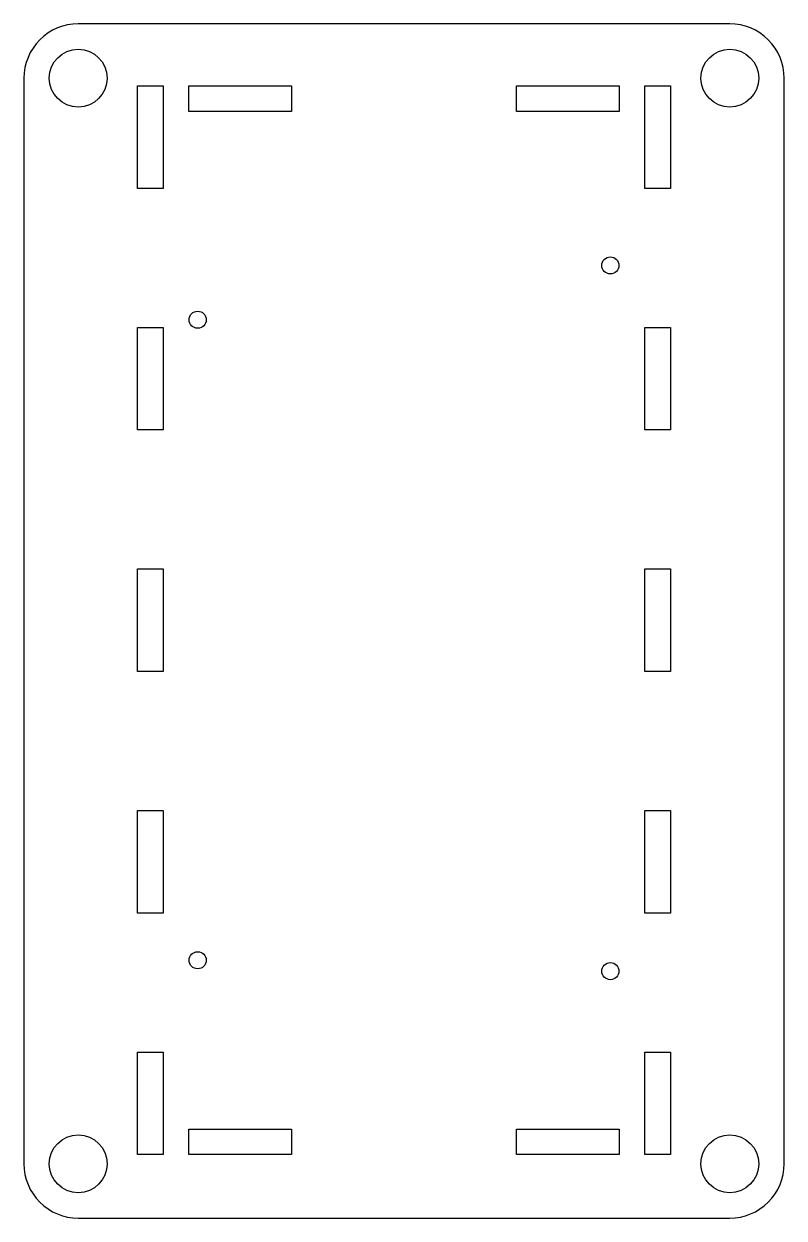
# Model space of a CAD drawing. Header units: millimetres. Extents: x -45 to 44, y -65 to 75.
import ezdxf

# ---------------------------------------------------------------- set-up
doc = ezdxf.new("R2010")
doc.units = ezdxf.units.MM
doc.header["$MEASUREMENT"] = 0
doc.layers.get('0').update_dxf_attribs({"linetype": 'CONTINUOUS'})

msp = doc.modelspace()

# ---------------------------------------------------------------- linework, layer by layer
msp.add_lwpolyline([(44.28, 68.49, 0.414214), (37.93, 74.84), (-38.27, 74.84, 0.414214), (-44.62, 68.49), (-44.62, -58.51, 0.414214), (-38.27, -64.86), (37.93, -64.86, 0.414214), (44.28, -58.51)], format="xyb", close=True)
for points in [[(-31.34, 67.59), (-28.34, 67.59), (-28.34, 55.59), (-31.34, 55.59)], [(-25.34, 67.59), (-13.34, 67.59), (-13.34, 64.59), (-25.34, 64.59)], [(13, 67.59), (25, 67.59), (25, 64.59), (13, 64.59)], [(28, 67.59), (31, 67.59), (31, 55.59), (28, 55.59)], [(-31.34, 39.33), (-28.34, 39.33), (-28.34, 27.33), (-31.34, 27.33)], [(28, 39.33), (31, 39.33), (31, 27.33), (28, 27.33)], [(-31.34, 11.07), (-28.34, 11.07), (-28.34, -0.93), (-31.34, -0.93)], [(28, 11.07), (31, 11.07), (31, -0.93), (28, -0.93)], [(-31.34, -17.18), (-28.34, -17.18), (-28.34, -29.18), (-31.34, -29.18)], [(28, -17.18), (31, -17.18), (31, -29.18), (28, -29.18)], [(-31.34, -45.44), (-28.34, -45.44), (-28.34, -57.44), (-31.34, -57.44)], [(28, -45.44), (31, -45.44), (31, -57.44), (28, -57.44)], [(-25.34, -54.44), (-13.34, -54.44), (-13.34, -57.44), (-25.34, -57.44)], [(13, -54.44), (25, -54.44), (25, -57.44), (13, -57.44)]]:
    msp.add_lwpolyline(points, close=True)
for centre, radius in [((-38.27, 68.49), 3.38), ((37.93, 68.49), 3.38), ((23.96, 46.58), 1), ((-24.3, 40.23), 1), ((-24.3, -34.7), 1), ((23.96, -35.97), 1), ((-38.27, -58.51), 3.38), ((37.93, -58.51), 3.38)]:
    msp.add_circle(centre, radius)

doc.saveas('drawing.dxf')
